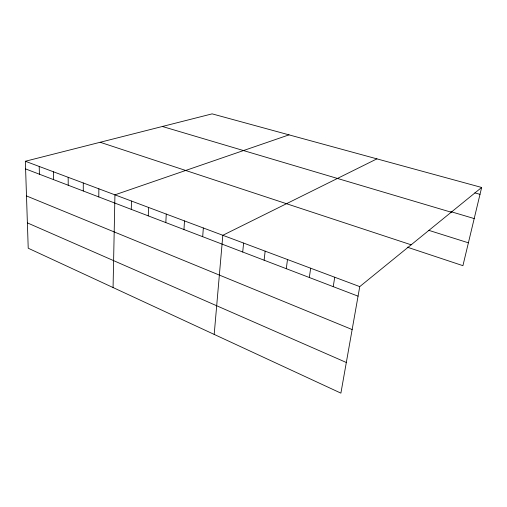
<?xml version="1.0" encoding="UTF-8"?>
<svg xmlns="http://www.w3.org/2000/svg" width="507" height="507" viewBox="0 0 507 507"><rect width="100%" height="100%" fill="white"/><g stroke="black" fill="none" stroke-linecap="round" stroke-linejoin="round"><path stroke-width="0.76" d="M83.275 190.993L83.281 182.976M98.783 196.931L98.865 188.819M113.067 287.545L114.937 194.84L289.022 134.862M131.256 209.359L131.503 201.051M148.259 215.868L148.602 207.464M165.821 222.586L166.258 214.081M183.952 229.525L184.491 220.913M202.686 236.693L203.339 227.979M214.188 334.411L222.827 235.286L376.916 158.862M242.714 252.011L243.607 243.075M264.115 260.205L265.148 251.149M286.303 268.697L287.482 259.527M309.327 277.506L310.664 268.216M333.226 286.651L334.734 277.24M481.65 187.463L359.748 286.613L340.894 393.14L28.221 248.221L25.35 161.258L212.116 113.86L481.65 187.463L462.923 265.674L407.254 247.169M474.825 192.888L480.009 194.327M450.881 211.653L474.203 218.568M162.379 126.484L451.217 212.218M428.776 230.336L468.392 242.815M100.171 142.271L411.152 244.805M25.35 161.258L359.748 286.613M25.604 168.926L358.062 296.158M26.497 195.943L352.15 329.55M27.384 222.89L346.319 362.492M39.21 166.454L39.407 174.205M53.476 171.797L53.603 179.636M68.16 177.304L68.223 185.232"/></g></svg>
